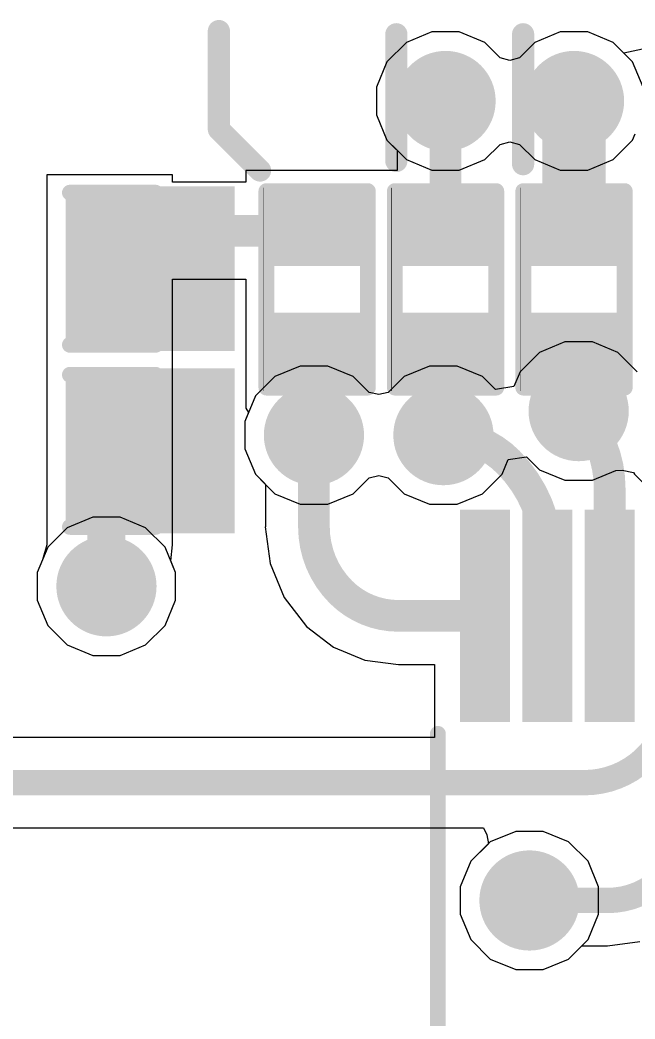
# Model space of a CAD drawing. Header units: millimetres. Extents: x 0 to 5423, y 0 to 5425.
# Drawn here: x 65.23 to 70.16, y 26.7 to 34.71 of the extents above; entities that cross this region are included whole.
import ezdxf

# ---------------------------------------------------------------- set-up
doc = ezdxf.new("R2010")
doc.units = ezdxf.units.MM
for name, color, linetype in [('BottomLayer', 5, 'Continuous'), ('BottomSolder', 6, 'Continuous'), ('TopLayer', 1, 'Continuous'), ('TopOverlay', 2, 'Continuous'), ('TopPaste', 8, 'Continuous'), ('TopSolder', 216, 'Continuous'), ('ViaHoleLayer', 16, 'Continuous')]:
    doc.layers.add(name, color=color, linetype=linetype)

# ---------------------------------------------------------------- blocks, each defined once
blk = doc.blocks.new('LED_0603_1')
at = {"layer": 'TopLayer'}
for points in [[(-1, 0.5), (-0.5, 0.5), (-0.5, -0.5), (-1, -0.5)], [(0.5, 0.5), (1, 0.5), (1, -0.5), (0.5, -0.5)]]:
    blk.add_hatch(color=1, dxfattribs=at).paths.add_polyline_path(points)
at = {"layer": 'TopOverlay'}
blk.add_hatch(color=2, dxfattribs=at).paths.add_polyline_path([(1.1176, -0.6604), (1.7526, -0.6604), (1.7526, 0.6604), (1.1176, 0.6604)])
at = {"layer": 'TopPaste'}
for points in [[(-1, 0.5), (-0.5, 0.5), (-0.5, -0.5), (-1, -0.5)], [(0.5, 0.5), (1, 0.5), (1, -0.5), (0.5, -0.5)]]:
    blk.add_hatch(color=8, dxfattribs=at).paths.add_polyline_path(points)
at = {"layer": 'TopSolder'}
for points in [[(-1.1016, 0.6016), (-0.3984, 0.6016), (-0.3984, -0.6016), (-1.1016, -0.6016)], [(0.3984, 0.6016), (1.1016, 0.6016), (1.1016, -0.6016), (0.3984, -0.6016)]]:
    blk.add_hatch(color=216, dxfattribs=at).paths.add_polyline_path(points)
at = {"layer": 'TopOverlay', "const_width": 0.127}
for points in [[(-1.1176, 0.6096), (-0.4318, 0.6096)], [(-1.1176, -0.6096), (-1.1176, 0.6096)], [(0.4318, 0.6096), (1.1176, 0.6096)], [(1.1176, -0.6096), (1.1176, 0.6096)], [(-1.1176, -0.6096), (-0.4318, -0.6096)], [(0.4318, -0.6096), (1.1176, -0.6096)]]:
    blk.add_lwpolyline(points, dxfattribs=at)
at = {"layer": 'TopOverlay', "const_width": 0.0635}
for points in [[(-1.1494, 0.6096, 1), (-1.0858, 0.6096, 1)], [(-1.1494, 0.6096, 1), (-1.0858, 0.6096, 1)], [(-0.4636, 0.6096, 1), (-0.4001, 0.6096, 1)], [(0.4001, 0.6096, 1), (0.4636, 0.6096, 1)], [(1.0859, 0.6096, 1), (1.1494, 0.6096, 1)], [(1.0859, 0.6096, 1), (1.1494, 0.6096, 1)], [(-1.1494, -0.6096, 1), (-1.0858, -0.6096, 1)], [(-1.1494, -0.6096, 1), (-1.0858, -0.6096, 1)], [(-0.4636, -0.6096, 1), (-0.4001, -0.6096, 1)], [(0.4001, -0.6096, 1), (0.4636, -0.6096, 1)], [(1.0859, -0.6096, 1), (1.1494, -0.6096, 1)], [(1.0859, -0.6096, 1), (1.1494, -0.6096, 1)]]:
    blk.add_lwpolyline(points, format="xyb", close=True, dxfattribs=at)
blk = doc.blocks.new('HTSSOP_38_EP_4_4___129')
at = {"layer": 'TopLayer'}
for points in [[(-2, -3.35), (-2, -3.65), (-3.6, -3.65), (-3.6, -3.35)], [(-2, -3.8499), (-2, -4.1499), (-3.6, -4.1499), (-3.6, -3.8499)], [(-2, -4.35), (-2, -4.65), (-3.6, -4.65), (-3.6, -4.35)]]:
    blk.add_hatch(color=1, dxfattribs=at).paths.add_polyline_path(points)
at = {"layer": 'TopPaste'}
for points in [[(-2, -3.35), (-2, -3.65), (-3.6, -3.65), (-3.6, -3.35)], [(-2, -3.8499), (-2, -4.1499), (-3.6, -4.1499), (-3.6, -3.8499)], [(-2, -4.35), (-2, -4.65), (-3.6, -4.65), (-3.6, -4.35)]]:
    blk.add_hatch(color=8, dxfattribs=at).paths.add_polyline_path(points)
at = {"layer": 'TopSolder'}
for points in [[(-1.9492, -3.2992), (-1.9492, -3.7008), (-3.6508, -3.7008), (-3.6508, -3.2992)], [(-1.9492, -3.7991), (-1.9492, -4.2007), (-3.6508, -4.2007), (-3.6508, -3.7991)], [(-1.9492, -4.2992), (-1.9492, -4.7008), (-3.6508, -4.7008), (-3.6508, -4.2992)]]:
    blk.add_hatch(color=216, dxfattribs=at).paths.add_polyline_path(points)
at = {"layer": 'TopOverlay', "const_width": 0.127}
blk.add_lwpolyline([(1.8288, -4.8768), (-1.8542, -4.8768)], dxfattribs=at)
at = {"layer": 'TopOverlay', "const_width": 0.0635}
blk.add_lwpolyline([(-1.886, -4.8768, 1), (-1.8224, -4.8768, 1)], format="xyb", close=True, dxfattribs=at)
blk = doc.blocks.new('R___0402_202')
at = {"layer": 'TopLayer'}
for points in [[(-0.6985, -0.3175), (-0.6985, 0.3175), (-0.2413, 0.3175), (-0.2413, -0.3175)], [(0.2413, -0.3175), (0.2413, 0.3175), (0.6985, 0.3175), (0.6985, -0.3175)]]:
    blk.add_hatch(color=1, dxfattribs=at).paths.add_polyline_path(points)
at = {"layer": 'TopPaste'}
for points in [[(-0.6985, -0.3175), (-0.6985, 0.3175), (-0.2413, 0.3175), (-0.2413, -0.3175)], [(0.2413, -0.3175), (0.2413, 0.3175), (0.6985, 0.3175), (0.6985, -0.3175)]]:
    blk.add_hatch(color=8, dxfattribs=at).paths.add_polyline_path(points)
at = {"layer": 'TopSolder'}
for points in [[(-0.7535, -0.3725), (-0.7535, 0.3725), (-0.1863, 0.3725), (-0.1863, -0.3725)], [(0.1863, -0.3725), (0.1863, 0.3725), (0.7535, 0.3725), (0.7535, -0.3725)]]:
    blk.add_hatch(color=216, dxfattribs=at).paths.add_polyline_path(points)
at = {"layer": 'TopOverlay'}
for points, const_width in [([(-0.7874, -0.4064), (-0.7874, 0.4064)], 0.127), ([(0.7874, 0.4064), (-0.7874, 0.4064)], 0.127), ([(0.7874, -0.4064), (0.7874, 0.4064)], 0.127), ([(0.7874, -0.4064), (-0.7874, -0.4064)], 0.127), ([(0.8128, -0.4318), (-0.8128, -0.4318)], 0.00323)]:
    blk.add_lwpolyline(points, dxfattribs=dict(at, const_width=const_width))
for points, const_width in [([(-0.8191, 0.4064, 1), (-0.7556, 0.4064, 1)], 0.0635), ([(-0.8191, 0.4064, 1), (-0.7556, 0.4064, 1)], 0.0635), ([(0.7556, 0.4064, 1), (0.8191, 0.4064, 1)], 0.0635), ([(0.7556, 0.4064, 1), (0.8191, 0.4064, 1)], 0.0635), ([(-0.8191, -0.4064, 1), (-0.7556, -0.4064, 1)], 0.0635), ([(-0.8191, -0.4064, 1), (-0.7556, -0.4064, 1)], 0.0635), ([(0.7556, -0.4064, 1), (0.8191, -0.4064, 1)], 0.0635), ([(0.7556, -0.4064, 1), (0.8191, -0.4064, 1)], 0.0635), ([(-0.8136, -0.4318, 1), (-0.812, -0.4318, 1)], 0.00161), ([(0.812, -0.4318, 1), (0.8136, -0.4318, 1)], 0.00161)]:
    blk.add_lwpolyline(points, format="xyb", close=True, dxfattribs=dict(at, const_width=const_width))
blk = doc.blocks.new('R___0402_203')
at = {"layer": 'TopLayer'}
for points in [[(-0.6985, -0.3175), (-0.6985, 0.3175), (-0.2413, 0.3175), (-0.2413, -0.3175)], [(0.2413, -0.3175), (0.2413, 0.3175), (0.6985, 0.3175), (0.6985, -0.3175)]]:
    blk.add_hatch(color=1, dxfattribs=at).paths.add_polyline_path(points)
at = {"layer": 'TopPaste'}
for points in [[(-0.6985, -0.3175), (-0.6985, 0.3175), (-0.2413, 0.3175), (-0.2413, -0.3175)], [(0.2413, -0.3175), (0.2413, 0.3175), (0.6985, 0.3175), (0.6985, -0.3175)]]:
    blk.add_hatch(color=8, dxfattribs=at).paths.add_polyline_path(points)
at = {"layer": 'TopSolder'}
for points in [[(-0.7535, -0.3725), (-0.7535, 0.3725), (-0.1863, 0.3725), (-0.1863, -0.3725)], [(0.1863, -0.3725), (0.1863, 0.3725), (0.7535, 0.3725), (0.7535, -0.3725)]]:
    blk.add_hatch(color=216, dxfattribs=at).paths.add_polyline_path(points)
at = {"layer": 'TopOverlay'}
for points, const_width in [([(-0.7874, -0.4064), (-0.7874, 0.4064)], 0.127), ([(0.7874, 0.4064), (-0.7874, 0.4064)], 0.127), ([(0.7874, -0.4064), (0.7874, 0.4064)], 0.127), ([(0.7874, -0.4064), (-0.7874, -0.4064)], 0.127), ([(0.8128, -0.4318), (-0.8128, -0.4318)], 0.00323)]:
    blk.add_lwpolyline(points, dxfattribs=dict(at, const_width=const_width))
for points, const_width in [([(-0.8191, 0.4064, 1), (-0.7556, 0.4064, 1)], 0.0635), ([(-0.8191, 0.4064, 1), (-0.7556, 0.4064, 1)], 0.0635), ([(0.7556, 0.4064, 1), (0.8191, 0.4064, 1)], 0.0635), ([(0.7556, 0.4064, 1), (0.8191, 0.4064, 1)], 0.0635), ([(-0.8191, -0.4064, 1), (-0.7556, -0.4064, 1)], 0.0635), ([(-0.8191, -0.4064, 1), (-0.7556, -0.4064, 1)], 0.0635), ([(0.7556, -0.4064, 1), (0.8191, -0.4064, 1)], 0.0635), ([(0.7556, -0.4064, 1), (0.8191, -0.4064, 1)], 0.0635), ([(-0.8136, -0.4318, 1), (-0.812, -0.4318, 1)], 0.00161), ([(0.812, -0.4318, 1), (0.8136, -0.4318, 1)], 0.00161)]:
    blk.add_lwpolyline(points, format="xyb", close=True, dxfattribs=dict(at, const_width=const_width))
blk = doc.blocks.new('R___0402_206')
at = {"layer": 'TopLayer'}
for points in [[(-0.6985, -0.3175), (-0.6985, 0.3175), (-0.2413, 0.3175), (-0.2413, -0.3175)], [(0.2413, -0.3175), (0.2413, 0.3175), (0.6985, 0.3175), (0.6985, -0.3175)]]:
    blk.add_hatch(color=1, dxfattribs=at).paths.add_polyline_path(points)
at = {"layer": 'TopPaste'}
for points in [[(-0.6985, -0.3175), (-0.6985, 0.3175), (-0.2413, 0.3175), (-0.2413, -0.3175)], [(0.2413, -0.3175), (0.2413, 0.3175), (0.6985, 0.3175), (0.6985, -0.3175)]]:
    blk.add_hatch(color=8, dxfattribs=at).paths.add_polyline_path(points)
at = {"layer": 'TopSolder'}
for points in [[(-0.7535, -0.3725), (-0.7535, 0.3725), (-0.1863, 0.3725), (-0.1863, -0.3725)], [(0.1863, -0.3725), (0.1863, 0.3725), (0.7535, 0.3725), (0.7535, -0.3725)]]:
    blk.add_hatch(color=216, dxfattribs=at).paths.add_polyline_path(points)
at = {"layer": 'TopOverlay'}
for points, const_width in [([(-0.7874, -0.4064), (-0.7874, 0.4064)], 0.127), ([(0.7874, 0.4064), (-0.7874, 0.4064)], 0.127), ([(0.7874, -0.4064), (0.7874, 0.4064)], 0.127), ([(0.7874, -0.4064), (-0.7874, -0.4064)], 0.127), ([(0.8128, -0.4318), (-0.8128, -0.4318)], 0.00323)]:
    blk.add_lwpolyline(points, dxfattribs=dict(at, const_width=const_width))
for points, const_width in [([(-0.8191, 0.4064, 1), (-0.7556, 0.4064, 1)], 0.0635), ([(-0.8191, 0.4064, 1), (-0.7556, 0.4064, 1)], 0.0635), ([(0.7556, 0.4064, 1), (0.8191, 0.4064, 1)], 0.0635), ([(0.7556, 0.4064, 1), (0.8191, 0.4064, 1)], 0.0635), ([(-0.8191, -0.4064, 1), (-0.7556, -0.4064, 1)], 0.0635), ([(-0.8191, -0.4064, 1), (-0.7556, -0.4064, 1)], 0.0635), ([(0.7556, -0.4064, 1), (0.8191, -0.4064, 1)], 0.0635), ([(0.7556, -0.4064, 1), (0.8191, -0.4064, 1)], 0.0635), ([(-0.8136, -0.4318, 1), (-0.812, -0.4318, 1)], 0.00161), ([(0.812, -0.4318, 1), (0.8136, -0.4318, 1)], 0.00161)]:
    blk.add_lwpolyline(points, format="xyb", close=True, dxfattribs=dict(at, const_width=const_width))
blk = doc.blocks.new('LED_0603_295')
at = {"layer": 'TopLayer'}
for points in [[(-1, 0.5), (-0.5, 0.5), (-0.5, -0.5), (-1, -0.5)], [(0.5, 0.5), (1, 0.5), (1, -0.5), (0.5, -0.5)]]:
    blk.add_hatch(color=1, dxfattribs=at).paths.add_polyline_path(points)
at = {"layer": 'TopOverlay'}
blk.add_hatch(color=2, dxfattribs=at).paths.add_polyline_path([(1.1176, -0.6604), (1.7526, -0.6604), (1.7526, 0.6604), (1.1176, 0.6604)])
at = {"layer": 'TopPaste'}
for points in [[(-1, 0.5), (-0.5, 0.5), (-0.5, -0.5), (-1, -0.5)], [(0.5, 0.5), (1, 0.5), (1, -0.5), (0.5, -0.5)]]:
    blk.add_hatch(color=8, dxfattribs=at).paths.add_polyline_path(points)
at = {"layer": 'TopSolder'}
for points in [[(-1.1016, 0.6016), (-0.3984, 0.6016), (-0.3984, -0.6016), (-1.1016, -0.6016)], [(0.3984, 0.6016), (1.1016, 0.6016), (1.1016, -0.6016), (0.3984, -0.6016)]]:
    blk.add_hatch(color=216, dxfattribs=at).paths.add_polyline_path(points)
at = {"layer": 'TopOverlay', "const_width": 0.127}
for points in [[(-1.1176, 0.6096), (-0.4318, 0.6096)], [(-1.1176, -0.6096), (-1.1176, 0.6096)], [(0.4318, 0.6096), (1.1176, 0.6096)], [(1.1176, -0.6096), (1.1176, 0.6096)], [(-1.1176, -0.6096), (-0.4318, -0.6096)], [(0.4318, -0.6096), (1.1176, -0.6096)]]:
    blk.add_lwpolyline(points, dxfattribs=at)
at = {"layer": 'TopOverlay', "const_width": 0.0635}
for points in [[(-1.1494, 0.6096, 1), (-1.0858, 0.6096, 1)], [(-1.1494, 0.6096, 1), (-1.0858, 0.6096, 1)], [(-0.4636, 0.6096, 1), (-0.4001, 0.6096, 1)], [(0.4001, 0.6096, 1), (0.4636, 0.6096, 1)], [(1.0859, 0.6096, 1), (1.1494, 0.6096, 1)], [(1.0859, 0.6096, 1), (1.1494, 0.6096, 1)], [(-1.1494, -0.6096, 1), (-1.0858, -0.6096, 1)], [(-1.1494, -0.6096, 1), (-1.0858, -0.6096, 1)], [(-0.4636, -0.6096, 1), (-0.4001, -0.6096, 1)], [(0.4001, -0.6096, 1), (0.4636, -0.6096, 1)], [(1.0859, -0.6096, 1), (1.1494, -0.6096, 1)], [(1.0859, -0.6096, 1), (1.1494, -0.6096, 1)]]:
    blk.add_lwpolyline(points, format="xyb", close=True, dxfattribs=at)

msp = doc.modelspace()

# ---------------------------------------------------------------- hatches: boundary and pattern name
at = {"layer": 'BottomLayer'}
h = msp.add_hatch(color=5, dxfattribs=at)
edge = h.paths.add_edge_path()
edge.add_arc((68.6443, 34.0596), 0.3, 0, 360)
h = msp.add_hatch(color=5, dxfattribs=at)
edge = h.paths.add_edge_path()
edge.add_arc((69.6738, 34.0596), 0.3, 0, 360)
h = msp.add_hatch(color=5, dxfattribs=at)
edge = h.paths.add_edge_path()
edge.add_arc((69.711, 31.5744), 0.3, 0, 360)
h = msp.add_hatch(color=5, dxfattribs=at)
edge = h.paths.add_edge_path()
edge.add_arc((67.5894, 31.3817), 0.3, 0, 360)
h = msp.add_hatch(color=5, dxfattribs=at)
edge = h.paths.add_edge_path()
edge.add_arc((68.627, 31.3817), 0.3, 0, 360)
h = msp.add_hatch(color=5, dxfattribs=at)
edge = h.paths.add_edge_path()
edge.add_arc((65.9264, 30.1704), 0.3, 0, 360)
h = msp.add_hatch(color=5, dxfattribs=at)
edge = h.paths.add_edge_path()
edge.add_arc((69.3166, 27.6523), 0.3, 0, 360)
at = {"layer": 'BottomSolder'}
h = msp.add_hatch(color=6, dxfattribs=at)
edge = h.paths.add_edge_path()
edge.add_arc((68.6443, 34.0596), 0.4016, 0, 360)
h = msp.add_hatch(color=6, dxfattribs=at)
edge = h.paths.add_edge_path()
edge.add_arc((69.6738, 34.0596), 0.4016, 0, 360)
h = msp.add_hatch(color=6, dxfattribs=at)
edge = h.paths.add_edge_path()
edge.add_arc((69.711, 31.5744), 0.4016, 0, 360)
h = msp.add_hatch(color=6, dxfattribs=at)
edge = h.paths.add_edge_path()
edge.add_arc((67.5894, 31.3817), 0.4016, 0, 360)
h = msp.add_hatch(color=6, dxfattribs=at)
edge = h.paths.add_edge_path()
edge.add_arc((68.627, 31.3817), 0.4016, 0, 360)
h = msp.add_hatch(color=6, dxfattribs=at)
edge = h.paths.add_edge_path()
edge.add_arc((65.9264, 30.1704), 0.4016, 0, 360)
h = msp.add_hatch(color=6, dxfattribs=at)
edge = h.paths.add_edge_path()
edge.add_arc((69.3166, 27.6523), 0.4016, 0, 360)
at = {"layer": 'TopLayer'}
h = msp.add_hatch(color=1, dxfattribs=at)
edge = h.paths.add_edge_path()
edge.add_arc((68.6443, 34.0596), 0.3, 0, 360)
h = msp.add_hatch(color=1, dxfattribs=at)
edge = h.paths.add_edge_path()
edge.add_arc((69.6738, 34.0596), 0.3, 0, 360)
msp.add_hatch(color=1, dxfattribs=at).paths.add_polyline_path([(69.3563, 31.5595), (70.0675, 31.5595), (70.0675, 32.3215), (69.3563, 32.3215)])
h = msp.add_hatch(color=1, dxfattribs=at)
edge = h.paths.add_edge_path()
edge.add_arc((69.711, 31.5744), 0.3, 0, 360)
h = msp.add_hatch(color=1, dxfattribs=at)
edge = h.paths.add_edge_path()
edge.add_arc((67.5894, 31.3817), 0.3, 0, 360)
h = msp.add_hatch(color=1, dxfattribs=at)
edge = h.paths.add_edge_path()
edge.add_arc((68.627, 31.3817), 0.3, 0, 360)
h = msp.add_hatch(color=1, dxfattribs=at)
edge = h.paths.add_edge_path()
edge.add_arc((65.9264, 30.1704), 0.3, 0, 360)
h = msp.add_hatch(color=1, dxfattribs=at)
edge = h.paths.add_edge_path()
edge.add_arc((69.3166, 27.6523), 0.3, 0, 360)
at = {"layer": 'TopSolder'}
h = msp.add_hatch(color=216, dxfattribs=at)
edge = h.paths.add_edge_path()
edge.add_arc((68.6443, 34.0596), 0.4016, 0, 360)
h = msp.add_hatch(color=216, dxfattribs=at)
edge = h.paths.add_edge_path()
edge.add_arc((69.6738, 34.0596), 0.4016, 0, 360)
h = msp.add_hatch(color=216, dxfattribs=at)
edge = h.paths.add_edge_path()
edge.add_arc((69.711, 31.5744), 0.4016, 0, 360)
h = msp.add_hatch(color=216, dxfattribs=at)
edge = h.paths.add_edge_path()
edge.add_arc((67.5894, 31.3817), 0.4016, 0, 360)
h = msp.add_hatch(color=216, dxfattribs=at)
edge = h.paths.add_edge_path()
edge.add_arc((68.627, 31.3817), 0.4016, 0, 360)
h = msp.add_hatch(color=216, dxfattribs=at)
edge = h.paths.add_edge_path()
edge.add_arc((65.9264, 30.1704), 0.4016, 0, 360)
h = msp.add_hatch(color=216, dxfattribs=at)
edge = h.paths.add_edge_path()
edge.add_arc((69.3166, 27.6523), 0.4016, 0, 360)
at = {"layer": 'ViaHoleLayer'}
h = msp.add_hatch(color=16, dxfattribs=at)
edge = h.paths.add_edge_path()
edge.add_arc((68.6443, 34.0596), 0.15, 0, 360)
h = msp.add_hatch(color=16, dxfattribs=at)
edge = h.paths.add_edge_path()
edge.add_arc((69.6738, 34.0596), 0.15, 0, 360)
h = msp.add_hatch(color=16, dxfattribs=at)
edge = h.paths.add_edge_path()
edge.add_arc((69.711, 31.5744), 0.15, 0, 360)
h = msp.add_hatch(color=16, dxfattribs=at)
edge = h.paths.add_edge_path()
edge.add_arc((67.5894, 31.3817), 0.15, 0, 360)
h = msp.add_hatch(color=16, dxfattribs=at)
edge = h.paths.add_edge_path()
edge.add_arc((68.627, 31.3817), 0.15, 0, 360)
h = msp.add_hatch(color=16, dxfattribs=at)
edge = h.paths.add_edge_path()
edge.add_arc((65.9264, 30.1704), 0.15, 0, 360)
h = msp.add_hatch(color=16, dxfattribs=at)
edge = h.paths.add_edge_path()
edge.add_arc((69.3166, 27.6523), 0.15, 0, 360)

# ---------------------------------------------------------------- linework, layer by layer
at = {"layer": 'BottomLayer'}
for p, q in [((68.5341, 34.6136), (68.3305, 34.5292)), ((68.7545, 34.6136), (68.5341, 34.6136)), ((68.9581, 34.5292), (68.7545, 34.6136)), ((69.5637, 34.6136), (69.36, 34.5292)), ((69.784, 34.6136), (69.5637, 34.6136)), ((69.9877, 34.5292), (69.784, 34.6136)), ((68.3305, 34.5292), (68.1747, 34.3734)), ((69.0806, 34.4068), (68.9581, 34.5292)), ((69.36, 34.5292), (69.2376, 34.4068)), ((70.0727, 34.4442), (69.9877, 34.5292)), ((70.2225, 34.474), (70.0727, 34.4442)), ((68.1747, 34.3734), (68.0903, 34.1698)), ((69.1591, 34.3856), (69.0806, 34.4068)), ((69.2376, 34.4068), (69.1591, 34.3856)), ((68.0903, 34.1698), (68.0903, 33.9494)), ((68.0903, 33.9494), (68.1747, 33.7458)), ((70.1435, 33.7458), (70.165, 33.7976)), ((68.1747, 33.7458), (68.3305, 33.5899)), ((68.9581, 33.5899), (69.0806, 33.7123)), ((69.0806, 33.7123), (69.1591, 33.7336)), ((69.1591, 33.7336), (69.2376, 33.7123)), ((69.2376, 33.7123), (69.36, 33.5899)), ((69.9877, 33.5899), (70.1435, 33.7458)), ((68.3305, 33.5899), (68.5341, 33.5056)), ((68.7545, 33.5056), (68.9581, 33.5899)), ((69.36, 33.5899), (69.5637, 33.5056)), ((69.784, 33.5056), (69.9877, 33.5899)), ((68.5341, 33.5056), (68.7545, 33.5056)), ((69.5637, 33.5056), (69.784, 33.5056)), ((69.6008, 32.1284), (69.3971, 32.0441)), ((69.8212, 32.1284), (69.6008, 32.1284)), ((70.0248, 32.0441), (69.8212, 32.1284)), ((69.3971, 32.0441), (69.2413, 31.8882)), ((70.1806, 31.8882), (70.0248, 32.0441)), ((67.4792, 31.9357), (67.2756, 31.8514)), ((67.6996, 31.9357), (67.4792, 31.9357)), ((67.9032, 31.8514), (67.6996, 31.9357)), ((68.5168, 31.9357), (68.3132, 31.8514)), ((68.7372, 31.9357), (68.5168, 31.9357)), ((68.9408, 31.8514), (68.7372, 31.9357)), ((69.2413, 31.8882), (69.1926, 31.7706)), ((67.2756, 31.8514), (67.1198, 31.6955)), ((68.0314, 31.7232), (67.9032, 31.8514)), ((68.3132, 31.8514), (68.1851, 31.7232)), ((69.0453, 31.7469), (68.9408, 31.8514)), ((68.1082, 31.7063), (68.0314, 31.7232)), ((68.1851, 31.7232), (68.1082, 31.7063)), ((69.1926, 31.7706), (69.0453, 31.7469)), ((67.1198, 31.6955), (67.0354, 31.4919)), ((67.0354, 31.4919), (67.0354, 31.2715)), ((67.0354, 31.2715), (67.1198, 31.0679)), ((69.0967, 31.0679), (69.1454, 31.1855)), ((69.1454, 31.1855), (69.2927, 31.2092)), ((69.2927, 31.2092), (69.3971, 31.1047)), ((67.1198, 31.0679), (67.2756, 30.9121)), ((68.9408, 30.9121), (69.0967, 31.0679)), ((69.3971, 31.1047), (69.6008, 31.0204)), ((69.8212, 31.0204), (70.0076, 31.0976)), ((70.0076, 31.0976), (70.0596, 31.1004)), ((70.0596, 31.1004), (70.1515, 31.0821)), ((70.1515, 31.0821), (70.1574, 31.0679)), ((70.1574, 31.0679), (70.3132, 30.9121)), ((67.9032, 30.9121), (68.0314, 31.0402)), ((68.0314, 31.0402), (68.1082, 31.0571)), ((68.1082, 31.0571), (68.1851, 31.0402)), ((68.1851, 31.0402), (68.3132, 30.9121)), ((69.6008, 31.0204), (69.8212, 31.0204)), ((67.2756, 30.9121), (67.4792, 30.8277)), ((67.6996, 30.8277), (67.9032, 30.9121)), ((68.3132, 30.9121), (68.5168, 30.8277)), ((68.7372, 30.8277), (68.9408, 30.9121)), ((67.4792, 30.8277), (67.6996, 30.8277)), ((68.5168, 30.8277), (68.7372, 30.8277)), ((65.8162, 30.7244), (65.6126, 30.6401)), ((66.0366, 30.7244), (65.8162, 30.7244)), ((66.2402, 30.6401), (66.0366, 30.7244)), ((65.6126, 30.6401), (65.4568, 30.4842)), ((66.3961, 30.4842), (66.2402, 30.6401)), ((65.4568, 30.4842), (65.3724, 30.2806)), ((66.4804, 30.2806), (66.3961, 30.4842)), ((65.3724, 30.2806), (65.3724, 30.0602)), ((66.4804, 30.0602), (66.4804, 30.2806)), ((65.3724, 30.0602), (65.4568, 29.8566)), ((66.3961, 29.8566), (66.4804, 30.0602)), ((65.4568, 29.8566), (65.6126, 29.7008)), ((66.2402, 29.7008), (66.3961, 29.8566)), ((65.6126, 29.7008), (65.8162, 29.6164)), ((66.0366, 29.6164), (66.2402, 29.7008)), ((65.8162, 29.6164), (66.0366, 29.6164)), ((69.2064, 28.2063), (69.0028, 28.122)), ((69.4268, 28.2063), (69.2064, 28.2063)), ((69.6304, 28.122), (69.4268, 28.2063)), ((69.0028, 28.122), (68.847, 27.9662)), ((69.7863, 27.9662), (69.6304, 28.122)), ((68.847, 27.9662), (68.7626, 27.7625)), ((69.8706, 27.7625), (69.7863, 27.9662)), ((68.7626, 27.7625), (68.7626, 27.5421)), ((69.8706, 27.5421), (69.8706, 27.7625)), ((68.7626, 27.5421), (68.847, 27.3385)), ((69.7863, 27.3385), (69.8706, 27.5421)), ((68.847, 27.3385), (69.0028, 27.1827)), ((69.6304, 27.1827), (69.7863, 27.3385)), ((69.0028, 27.1827), (69.2064, 27.0983)), ((69.4268, 27.0983), (69.6304, 27.1827)), ((69.2064, 27.0983), (69.4268, 27.0983))]:
    msp.add_line(p, q, dxfattribs=at)
at = {"layer": 'TopLayer'}
for p, q in [((68.5341, 34.6136), (68.3305, 34.5292)), ((68.7545, 34.6136), (68.5341, 34.6136)), ((68.9581, 34.5292), (68.7545, 34.6136)), ((69.5637, 34.6136), (69.36, 34.5292)), ((69.784, 34.6136), (69.5637, 34.6136)), ((69.9877, 34.5292), (69.784, 34.6136)), ((68.3305, 34.5292), (68.1747, 34.3734)), ((69.0806, 34.4068), (68.9581, 34.5292)), ((69.36, 34.5292), (69.2376, 34.4068)), ((70.1435, 34.3734), (69.9877, 34.5292)), ((68.1747, 34.3734), (68.0903, 34.1698)), ((69.1591, 34.3856), (69.0806, 34.4068)), ((69.2376, 34.4068), (69.1591, 34.3856)), ((70.2278, 34.1698), (70.1435, 34.3734)), ((68.0903, 34.1698), (68.0903, 33.9494)), ((68.0903, 33.9494), (68.1747, 33.7458)), ((68.1747, 33.7458), (68.2559, 33.6646)), ((68.2559, 33.6646), (68.2559, 33.5026)), ((68.2559, 33.5026), (67.0433, 33.5026)), ((67.0433, 33.5026), (67.0433, 33.4085)), ((66.4558, 33.4692), (65.4478, 33.4692)), ((65.4478, 33.4692), (65.4478, 31.9612)), ((66.4558, 33.4085), (66.4558, 33.4692)), ((67.0433, 33.4085), (66.4558, 33.4085)), ((66.4558, 31.9612), (66.4558, 32.6315)), ((66.4558, 32.6315), (67.0433, 32.6315)), ((67.0433, 32.6315), (67.0433, 31.5976)), ((65.4478, 31.9612), (65.4478, 30.5018)), ((66.4558, 30.5018), (66.4558, 31.9612)), ((67.0655, 31.5645), (67.0354, 31.4919)), ((67.0433, 31.5976), (67.0433, 31.5976)), ((67.0433, 31.5976), (67.0655, 31.5645)), ((67.0354, 31.4919), (67.0354, 31.2715)), ((67.0354, 31.2715), (67.1198, 31.0679)), ((67.1198, 31.0679), (67.2009, 30.9867)), ((67.2009, 30.9867), (67.2009, 30.6456)), ((67.2009, 30.6456), (67.1988, 30.6456)), ((67.1988, 30.6456), (67.2372, 30.3538)), ((65.4478, 30.5018), (65.4151, 30.3836)), ((65.4478, 30.5018), (65.4478, 30.5018)), ((65.4478, 30.5018), (65.4478, 30.5018)), ((66.4414, 30.3748), (66.4558, 30.5018)), ((66.4558, 30.5018), (66.4558, 30.5018)), ((66.4558, 30.5018), (66.4558, 30.5018)), ((65.4151, 30.3836), (65.3724, 30.2806)), ((66.4804, 30.2806), (66.4414, 30.3748)), ((67.2372, 30.3538), (67.3499, 30.0818)), ((65.3724, 30.2806), (65.3724, 30.0602)), ((66.4804, 30.0602), (66.4804, 30.2806)), ((65.3724, 30.0602), (65.4568, 29.8566)), ((66.3961, 29.8566), (66.4804, 30.0602)), ((67.3499, 30.0818), (67.5291, 29.8482)), ((65.4568, 29.8566), (65.6126, 29.7008)), ((66.2402, 29.7008), (66.3961, 29.8566)), ((67.5291, 29.8482), (67.5296, 29.8487)), ((67.5296, 29.8487), (67.7455, 29.683)), ((65.6126, 29.7008), (65.8162, 29.6164)), ((66.0366, 29.6164), (66.2402, 29.7008)), ((67.7455, 29.683), (67.997, 29.5788)), ((65.8162, 29.6164), (66.0366, 29.6164)), ((67.997, 29.5788), (68.2669, 29.5433)), ((68.2669, 29.5433), (68.2669, 29.5448)), ((68.2669, 29.5448), (68.5556, 29.5448)), ((68.5556, 29.5448), (68.5556, 28.9589)), ((68.5556, 28.9589), (62.4605, 28.9589)), ((62.3103, 28.2338), (68.9486, 28.2338)), ((68.9486, 28.2338), (68.9754, 28.1785)), ((68.9876, 28.1068), (68.847, 27.9662)), ((68.9754, 28.1785), (68.9876, 28.1068)), ((68.847, 27.9662), (68.7626, 27.7625)), ((68.7626, 27.7625), (68.7626, 27.5421)), ((68.7626, 27.5421), (68.847, 27.3385)), ((68.847, 27.3385), (69.0028, 27.1827)), ((69.9431, 27.2882), (70.2014, 27.3222)), ((69.6304, 27.1827), (69.7375, 27.2898)), ((69.7375, 27.2898), (69.9431, 27.2898)), ((69.9431, 27.2898), (69.9431, 27.2882)), ((69.0028, 27.1827), (69.2064, 27.0983)), ((69.4268, 27.0983), (69.6304, 27.1827)), ((69.2064, 27.0983), (69.4268, 27.0983))]:
    msp.add_line(p, q, dxfattribs=at)
for points, const_width in [([(69.6738, 33.2486), (69.6738, 34.0596)], 0.508), ([(68.6443, 33.2486), (68.6443, 34.0596)], 0.254), ([(66.0494, 33.02), (67.5894, 33.02)], 0.254), ([(67.5894, 31.3817), (67.5894, 32.0802)], 0.254), ([(68.6443, 31.4235), (68.6443, 32.0802)], 0.254), ([(69.6738, 32.0802), (69.6924, 32.0617)], 0.254), ([(69.6924, 31.593), (69.6924, 32.0617)], 0.254), ([(69.6924, 31.593), (69.711, 31.5744)], 0.254), ([(67.5894, 30.6456), (67.5894, 31.3817)], 0.254), ([(65.9264, 30.1704), (65.9264, 31.2558)], 0.3048), ([(69.9596, 29.9332), (69.9596, 30.9577)], 0.254), ([(69.4598, 29.9503), (69.4598, 30.4276)], 0.254), ([(68.2669, 29.9332), (68.9596, 29.9332)], 0.254), ([(62.3103, 28.5963), (69.7562, 28.5963)], 0.2032), ([(69.3166, 27.6523), (69.9431, 27.6523)], 0.2032)]:
    msp.add_lwpolyline(points, dxfattribs=dict(at, const_width=const_width))
for points, const_width in [([(69.5468, 34.0596, 1), (69.8008, 34.0596, 1)], 0.254), ([(68.5808, 34.0596, 1), (68.7078, 34.0596, 1)], 0.127), ([(69.5468, 33.2486, 1), (69.8008, 33.2486, 1)], 0.254), ([(68.5808, 33.2486, 1), (68.7078, 33.2486, 1)], 0.127), ([(65.9859, 33.02, 1), (66.1129, 33.02, 1)], 0.127), ([(67.5259, 33.02, 1), (67.6529, 33.02, 1)], 0.127), ([(67.5259, 32.0802, 1), (67.6529, 32.0802, 1)], 0.127), ([(68.5808, 32.0802, 1), (68.7078, 32.0802, 1)], 0.127), ([(69.6103, 32.0802, 1), (69.7373, 32.0802, 1)], 0.127), ([(69.6289, 32.0617, 1), (69.7559, 32.0617, 1)], 0.127), ([(69.6289, 32.0617, 1), (69.7559, 32.0617, 1)], 0.127), ([(69.6289, 31.593, 1), (69.7559, 31.593, 1)], 0.127), ([(69.6289, 31.593, 1), (69.7559, 31.593, 1)], 0.127), ([(69.6473, 31.5743, 1), (69.7743, 31.5743, 1)], 0.127), ([(69.6475, 31.5744, 1), (69.7745, 31.5744, 1)], 0.127), ([(68.5808, 31.4235, 1), (68.7078, 31.4235, 1)], 0.127), ([(68.5808, 31.4235, 1), (68.7078, 31.4235, 1)], 0.127), ([(67.5259, 31.3817, 1), (67.6529, 31.3817, 1)], 0.127), ([(67.5259, 31.3817, 1), (67.6529, 31.3817, 1)], 0.127), ([(68.5635, 31.3817, 1), (68.6905, 31.3817, 1)], 0.127), ([(68.565, 31.3817, 1), (68.692, 31.3817, 1)], 0.127), ([(65.8502, 31.2558, 1), (66.0026, 31.2558, 1)], 0.1524), ([(69.0828, 31.1673, 1), (69.2098, 31.1673, 1)], 0.127), ([(69.0828, 31.1673, 1), (69.2098, 31.1673, 1)], 0.127), ([(69.8961, 30.9577, 1), (70.0231, 30.9577, 1)], 0.127), ([(69.8961, 30.9577, 1), (70.0231, 30.9577, 1)], 0.127), ([(67.5259, 30.6456, 1), (67.6529, 30.6456, 1)], 0.127), ([(67.5259, 30.6456, 1), (67.6529, 30.6456, 1)], 0.127), ([(69.3963, 30.4276, 1), (69.5233, 30.4276, 1)], 0.127), ([(69.3963, 30.4105, 1), (69.5233, 30.4105, 1)], 0.127), ([(65.8502, 30.1704, 1), (66.0026, 30.1704, 1)], 0.1524), ([(67.7418, 30.1244, 1), (67.8688, 30.1244, 1)], 0.127), ([(67.7418, 30.1244, 1), (67.8688, 30.1244, 1)], 0.127), ([(68.2034, 29.9332, 1), (68.3304, 29.9332, 1)], 0.127), ([(68.2034, 29.9332, 1), (68.3304, 29.9332, 1)], 0.127), ([(68.8961, 29.9332, 1), (69.0231, 29.9332, 1)], 0.127), ([(69.3963, 29.9503, 1), (69.5233, 29.9503, 1)], 0.127), ([(69.8961, 29.9332, 1), (70.0231, 29.9332, 1)], 0.127), ([(69.7054, 28.5963, 1), (69.807, 28.5963, 1)], 0.1016), ([(69.7054, 28.5963, 1), (69.807, 28.5963, 1)], 0.1016), ([(69.2658, 27.6523, 1), (69.3674, 27.6523, 1)], 0.1016), ([(69.8923, 27.6523, 1), (69.9939, 27.6523, 1)], 0.1016), ([(69.8923, 27.6523, 1), (69.9939, 27.6523, 1)], 0.1016)]:
    msp.add_lwpolyline(points, format="xyb", close=True, dxfattribs=dict(at, const_width=const_width))
for points, const_width in [([(69.7108, 31.5743, -0.19414), (69.9596, 30.9577)], 0.254), ([(68.6443, 31.4235, -0.198912), (68.627, 31.3817)], 0.254), ([(68.6285, 31.3817, -0.198912), (69.1463, 31.1673)], 0.254), ([(69.1463, 31.1673, -0.198912), (69.4598, 30.4105)], 0.254), ([(67.8053, 30.1244, -0.198912), (67.5894, 30.6456)], 0.254), ([(68.2669, 29.9332, -0.198912), (67.8053, 30.1244)], 0.254), ([(70.4598, 29.3011, -0.414715), (69.7562, 28.5963)], 0.2032), ([(70.3912, 27.838, -0.198912), (69.9431, 27.6523)], 0.2032)]:
    msp.add_lwpolyline(points, format="xyb", dxfattribs=dict(at, const_width=const_width))
at = {"layer": 'TopOverlay', "const_width": 0.1778}
for points in [[(66.8274, 33.8328), (66.8274, 34.6202)], [(68.2498, 33.5788), (68.2498, 34.5948)], [(69.2658, 33.5534), (69.2658, 34.5948)], [(66.8274, 33.8328), (67.1576, 33.5026)]]:
    msp.add_lwpolyline(points, dxfattribs=at)
at = {"layer": 'TopOverlay', "const_width": 0.0889}
for points in [[(66.783, 34.6202, 1), (66.8719, 34.6202, 1)], [(68.2054, 34.5948, 1), (68.2943, 34.5948, 1)], [(69.2214, 34.5948, 1), (69.3103, 34.5948, 1)], [(66.783, 33.8328, 1), (66.8719, 33.8328, 1)], [(66.783, 33.8328, 1), (66.8719, 33.8328, 1)], [(68.2054, 33.5788, 1), (68.2943, 33.5788, 1)], [(69.2214, 33.5534, 1), (69.3103, 33.5534, 1)], [(67.1132, 33.5026, 1), (67.2021, 33.5026, 1)]]:
    msp.add_lwpolyline(points, format="xyb", close=True, dxfattribs=at)

# ---------------------------------------------------------------- block references
at = {"rotation": 270}
for name, p in [('R___0402_202', (67.6148, 32.5501)), ('R___0402_203', (68.6443, 32.5501)), ('R___0402_206', (69.6738, 32.5501)), ('HTSSOP_38_EP_4_4___129', (73.4596, 27.1332))]:
    msp.add_blockref(name, p, dxfattribs=at)
for name, p in [('LED_0603_295', (65.2018, 32.7152)), ('LED_0603_1', (65.2018, 31.2558))]:
    msp.add_blockref(name, p)

doc.saveas('drawing.dxf')
